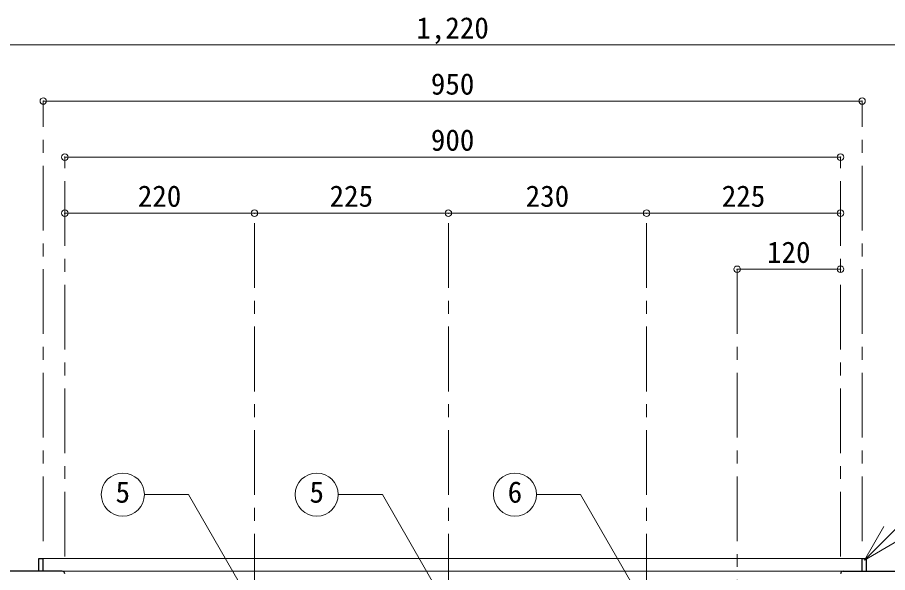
# Model space of a CAD drawing. Units: millimetres at full size, sheet at 1:15. Extents: x -3171 to 2904, y -2098 to 2117.
# Drawn here: x -1730 to -721, y -362 to 281 of the extents above; entities that cross this region are included whole.
import ezdxf
from ezdxf.enums import TextEntityAlignment as Align

# ---------------------------------------------------------------- set-up
doc = ezdxf.new("R2010")
doc.units = ezdxf.units.MM
doc.header["$LTSCALE"] = 15
doc.header["$PDMODE"] = 32
doc.header["$PDSIZE"] = 7.5
doc.linetypes.add('CHAIN1', pattern=[8, 5, -1, 1, -1])
doc.layers.add('0-0_ﾚｲﾔ1', color=4, linetype='Continuous', lineweight=9)
doc.styles.add('ＭＳ ゴシック', font='')
doc.styles.get('ＭＳ ゴシック').set_extended_font_data('MS Gothic')

msp = doc.modelspace()

# ---------------------------------------------------------------- linework, layer by layer
at = {"layer": '0-0_ﾚｲﾔ1'}
for p, q in [((-1835.38, 249.55), (-615.38, 249.55)), ((-750.38, 184.55), (-1700.38, 184.55)), ((-1675.38, 119.55), (-775.38, 119.55)), ((-1455.38, 54.55), (-1675.38, 54.55)), ((-1230.38, 54.55), (-1455.38, 54.55)), ((-1000.38, 54.55), (-1230.38, 54.55)), ((-775.38, 54.55), (-1000.38, 54.55)), ((-895.38, -10.45), (-775.38, -10.45)), ((-1700.38, -345.45), (-750.38, -345.45)), ((-1678.38, -360.45), (-772.38, -360.45))]:
    msp.add_line(p, q, dxfattribs=at)
at = {"layer": '0-0_ﾚｲﾔ1', "linetype": 'CHAIN1'}
for p, q in [((-1700.38, -325.45), (-1700.38, 184.55)), ((-750.38, -325.45), (-750.38, 184.55)), ((-1675.38, -343.45), (-1675.38, 119.55)), ((-775.38, -343.45), (-775.38, 119.55)), ((-1455.38, -391.95), (-1455.38, 54.55)), ((-1230.38, -391.95), (-1230.38, 54.55)), ((-1000.38, -391.95), (-1000.38, 54.55)), ((-895.38, -10.45), (-895.38, -990.45))]:
    msp.add_line(p, q, dxfattribs=at)
at = {"layer": '0-0_ﾚｲﾔ1', "color": 7, "lineweight": 18}
for p, q in [((-747.49, -347.43), (-584.87, -184.8)), ((-1306.91, -271.55), (-1358.08, -271.55)), ((-1225.93, -411.81), (-1306.91, -271.55)), ((-1076.91, -271.55), (-1128.08, -271.55)), ((-995.93, -411.81), (-1076.91, -271.55)), ((-747.49, -347.43), (-724.99, -308.45)), ((-747.49, -347.43), (-708.52, -324.93))]:
    msp.add_line(p, q, dxfattribs=at)
at = {"layer": '0-0_ﾚｲﾔ1', "color": 5, "lineweight": 25}
for p, q in [((-1705.38, -360.45), (-1705.38, -345.45)), ((-1705.38, -345.45), (-1700.38, -345.45)), ((-1700.38, -360.45), (-1700.38, -345.45)), ((-750.38, -345.45), (-745.38, -345.45)), ((-750.38, -360.45), (-750.38, -345.45)), ((-745.38, -360.45), (-745.38, -345.45)), ((-1678.38, -360.45), (-1835.38, -360.45)), ((-772.38, -360.45), (-615.38, -360.45))]:
    msp.add_line(p, q, dxfattribs=at)
at = {"layer": '0-0_ﾚｲﾔ1', "color": 7, "lineweight": 18}
msp.add_lwpolyline([(-1450.93, -411.81), (-1531.91, -271.55), (-1583.08, -271.55)], dxfattribs=at)
for centre in [(-1608.08, -271.55), (-1383.08, -271.55), (-1153.08, -271.55)]:
    msp.add_circle(centre, 25, dxfattribs=at)
at = {"layer": '0-0_ﾚｲﾔ1', "color": 5, "lineweight": 25}
for centre, start, end in [((-1678.38, -363.45), 0, 90), ((-772.38, -363.45), 90, 180)]:
    msp.add_arc(centre, 3, start, end, dxfattribs=at)
at = {"layer": '0-0_ﾚｲﾔ1', "color": 1}
for p in [(-1700.38, 184.55), (-750.38, 184.55), (-1675.38, 119.55), (-775.38, 119.55), (-1675.38, 54.55), (-1455.38, 54.55), (-1230.38, 54.55), (-1000.38, 54.55), (-775.38, 54.55), (-895.38, -10.45), (-775.38, -10.45)]:
    msp.add_point(p, dxfattribs=at)

# ---------------------------------------------------------------- texts
at = {"layer": '0-0_ﾚｲﾔ1', "color": 7, "style": 'ＭＳ ゴシック'}
for s, p in [('1,220', (-1267.57, 249.55)), ('950', (-1250.7, 184.55)), ('900', (-1250.7, 119.55)), ('220', (-1590.7, 54.55)), ('225', (-1368.2, 54.55)), ('230', (-1140.7, 54.55)), ('225', (-913.2, 54.55)), ('120', (-860.7, -10.45)), ('5', (-1616.52, -288.42)), ('5', (-1391.52, -288.42)), ('6', (-1161.52, -288.42))]:
    msp.add_text(s, height=24.74, dxfattribs=at).set_placement(p, align=Align.BOTTOM_LEFT)

doc.saveas('drawing.dxf')
